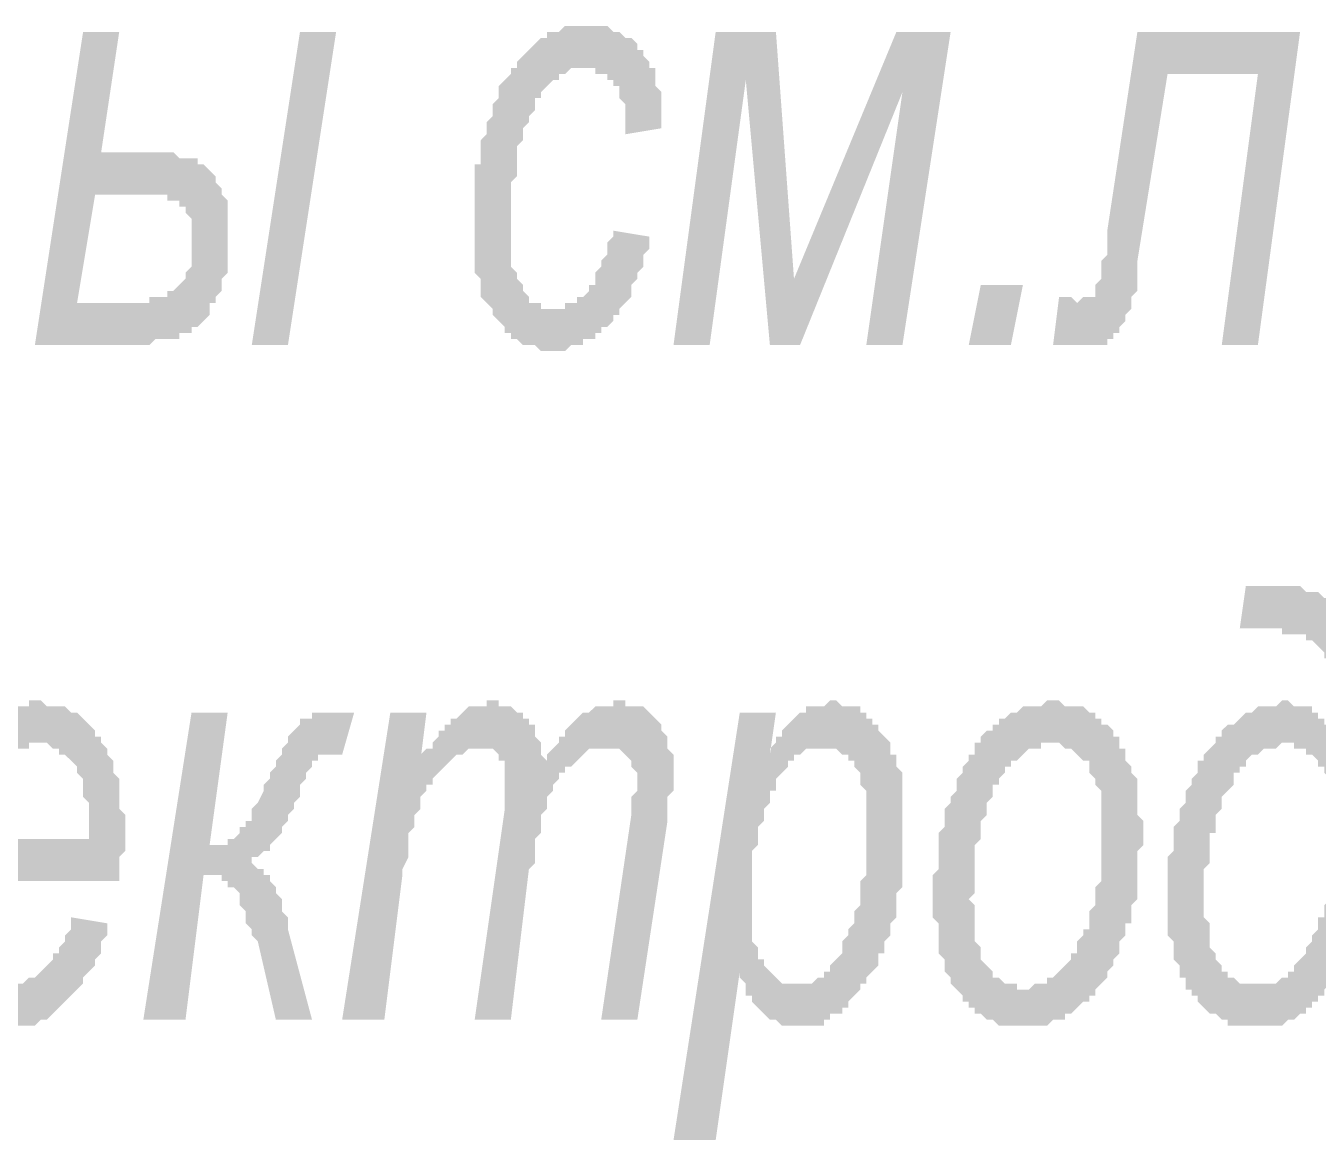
# Model space of a CAD drawing. Header units: millimetres. Extents: x 1372 to 666090, y 1285 to 31551.
# Drawn here: x 507650 to 508545, y 4045 to 4816 of the extents above; entities that cross this region are included whole.
import ezdxf

# ---------------------------------------------------------------- set-up
doc = ezdxf.new("R2010")
doc.units = ezdxf.units.MM
doc.layers.add('PDF _75-АЗ Штамп', color=7, linetype='Continuous')

msp = doc.modelspace()

# ---------------------------------------------------------------- hatches: boundary and pattern name
at = {"layer": 'PDF _75-АЗ Штамп', "transparency": 33554559}
for points in [[(508057.1, 4674.47), (508082.13, 4670.3), (508082.13, 4666.12), (508082.13, 4661.95), (508077.95, 4657.78), (508077.95, 4653.61), (508077.95, 4649.44), (508073.78, 4645.27), (508073.78, 4641.1), (508073.78, 4641.1), (508069.61, 4636.93), (508069.61, 4632.76), (508069.61, 4628.58), (508065.44, 4624.41), (508065.44, 4624.41), (508061.27, 4620.24), (508061.27, 4616.07), (508057.1, 4616.07), (508057.1, 4611.9), (508057.1, 4611.9), (508052.93, 4607.73), (508048.76, 4607.73), (508048.76, 4603.56), (508044.59, 4603.56), (508044.59, 4599.39), (508040.41, 4599.39), (508036.24, 4599.39), (508036.24, 4595.21), (508032.07, 4595.21), (508027.9, 4595.21), (508027.9, 4595.21), (508023.73, 4591.04), (508019.56, 4591.04), (508019.56, 4591.04), (508015.39, 4591.04), (508015.39, 4591.04), (508011.22, 4591.04), (508007.04, 4591.04), (508007.04, 4591.04), (508002.87, 4595.21), (507998.7, 4595.21), (507998.7, 4595.21), (507994.53, 4595.21), (507990.36, 4599.39), (507990.36, 4599.39), (507986.19, 4599.39), (507986.19, 4603.56), (507982.02, 4603.56), (507982.02, 4607.73), (507977.85, 4611.9), (507977.85, 4611.9), (507973.68, 4616.07), (507973.68, 4616.07), (507973.68, 4620.24), (507969.5, 4624.41), (507969.5, 4624.41), (507965.33, 4628.58), (507965.33, 4632.76), (507965.33, 4636.93), (507965.33, 4641.1), (507961.16, 4645.27), (507961.16, 4649.44), (507961.16, 4649.44), (507961.16, 4653.61), (507961.16, 4657.78), (507961.16, 4661.95), (507961.16, 4670.3), (507961.16, 4674.47), (507961.16, 4678.64), (507961.16, 4678.64), (507961.16, 4682.81), (507961.16, 4686.98), (507961.16, 4691.15), (507961.16, 4695.32), (507961.16, 4699.49), (507961.16, 4703.67), (507961.16, 4707.84), (507961.16, 4712.01), (507961.16, 4716.18), (507961.16, 4720.35), (507965.33, 4720.35), (507965.33, 4724.52), (507965.33, 4728.69), (507965.33, 4732.86), (507965.33, 4737.03), (507969.5, 4741.21), (507969.5, 4745.38), (507969.5, 4745.38), (507969.5, 4749.55), (507973.68, 4753.72), (507973.68, 4757.89), (507973.68, 4762.06), (507977.85, 4766.23), (507977.85, 4770.4), (507977.85, 4774.58), (507982.02, 4778.75), (507982.02, 4778.75), (507986.19, 4782.92), (507986.19, 4787.09), (507990.36, 4787.09), (507990.36, 4791.26), (507994.53, 4795.43), (507994.53, 4795.43), (507998.7, 4799.6), (507998.7, 4799.6), (507998.7, 4799.6), (508002.87, 4803.77), (508002.87, 4803.77), (508007.04, 4807.94), (508011.22, 4807.94), (508011.22, 4812.12), (508015.39, 4812.12), (508019.56, 4812.12), (508019.56, 4812.12), (508023.73, 4816.29), (508027.9, 4816.29), (508027.9, 4816.29), (508032.07, 4816.29), (508036.24, 4816.29), (508036.24, 4816.29), (508040.41, 4816.29), (508040.41, 4816.29), (508044.59, 4816.29), (508048.76, 4816.29), (508052.93, 4816.29), (508052.93, 4816.29), (508057.1, 4812.12), (508061.27, 4812.12), (508061.27, 4812.12), (508065.44, 4807.94), (508065.44, 4807.94), (508069.61, 4807.94), (508073.78, 4803.77), (508073.78, 4799.6), (508077.95, 4799.6), (508077.95, 4795.43), (508077.95, 4795.43), (508082.13, 4791.26), (508082.13, 4787.09), (508086.3, 4787.09), (508086.3, 4782.92), (508086.3, 4778.75), (508086.3, 4774.58), (508090.47, 4770.4), (508090.47, 4766.23), (508090.47, 4762.06), (508090.47, 4757.89), (508090.47, 4753.72), (508090.47, 4749.55), (508090.47, 4745.38), (508090.47, 4745.38), (508065.44, 4741.21), (508065.44, 4749.55), (508065.44, 4753.72), (508065.44, 4757.89), (508065.44, 4757.89), (508065.44, 4762.06), (508061.27, 4766.23), (508061.27, 4770.4), (508061.27, 4774.58), (508057.1, 4774.58), (508057.1, 4778.75), (508052.93, 4778.75), (508052.93, 4782.92), (508048.76, 4782.92), (508044.59, 4782.92), (508044.59, 4787.09), (508040.41, 4787.09), (508036.24, 4787.09), (508036.24, 4787.09), (508032.07, 4787.09), (508032.07, 4787.09), (508027.9, 4787.09), (508023.73, 4782.92), (508023.73, 4782.92), (508019.56, 4782.92), (508019.56, 4778.75), (508015.39, 4778.75), (508011.22, 4774.58), (508011.22, 4774.58), (508011.22, 4774.58), (508007.04, 4770.4), (508007.04, 4766.23), (508002.87, 4766.23), (508002.87, 4762.06), (508002.87, 4757.89), (507998.7, 4753.72), (507998.7, 4753.72), (507998.7, 4749.55), (507994.53, 4745.38), (507994.53, 4741.21), (507994.53, 4737.03), (507990.36, 4732.86), (507990.36, 4728.69), (507990.36, 4724.52), (507990.36, 4720.35), (507990.36, 4716.18), (507990.36, 4712.01), (507986.19, 4707.84), (507986.19, 4703.67), (507986.19, 4699.49), (507986.19, 4695.32), (507986.19, 4691.15), (507986.19, 4691.15), (507986.19, 4686.98), (507986.19, 4682.81), (507986.19, 4678.64), (507986.19, 4674.47), (507986.19, 4670.3), (507986.19, 4666.12), (507986.19, 4661.95), (507986.19, 4657.78), (507986.19, 4653.61), (507986.19, 4649.44), (507990.36, 4645.27), (507990.36, 4641.1), (507990.36, 4641.1), (507994.53, 4636.93), (507994.53, 4632.76), (507994.53, 4632.76), (507998.7, 4628.58), (507998.7, 4624.41), (508002.87, 4624.41), (508007.04, 4624.41), (508007.04, 4620.24), (508011.22, 4620.24), (508015.39, 4620.24), (508015.39, 4620.24), (508019.56, 4620.24), (508019.56, 4620.24), (508023.73, 4620.24), (508023.73, 4624.41), (508027.9, 4624.41), (508032.07, 4624.41), (508032.07, 4628.58), (508036.24, 4628.58), (508040.41, 4632.76), (508040.41, 4632.76), (508040.41, 4636.93), (508044.59, 4636.93), (508044.59, 4641.1), (508044.59, 4645.27), (508048.76, 4649.44), (508048.76, 4649.44), (508048.76, 4653.61), (508052.93, 4657.78), (508052.93, 4661.95), (508052.93, 4666.12), (508057.1, 4670.3), (508057.1, 4674.47), (508057.1, 4674.47)], [(508128.01, 4812.12), (508169.72, 4812.12), (508182.23, 4641.1), (508253.14, 4812.12), (508290.68, 4812.12), (508257.32, 4595.21), (508232.29, 4595.21), (508257.32, 4770.4), (508186.41, 4595.21), (508165.55, 4595.21), (508148.86, 4778.75), (508123.84, 4595.21), (508098.81, 4595.21)], [(508419.99, 4812.12), (508532.61, 4812.12), (508503.41, 4595.21), (508478.39, 4595.21), (508503.41, 4782.92), (508440.85, 4782.92), (508419.99, 4653.61), (508419.99, 4649.44), (508419.99, 4641.1), (508419.99, 4636.93), (508419.99, 4632.76), (508415.82, 4628.58), (508415.82, 4624.41), (508415.82, 4620.24), (508415.82, 4620.24), (508411.65, 4616.07), (508411.65, 4611.9), (508411.65, 4611.9), (508407.48, 4607.73), (508407.48, 4607.73), (508407.48, 4603.56), (508403.31, 4603.56), (508403.31, 4599.39), (508399.14, 4599.39), (508399.14, 4595.21), (508394.96, 4595.21), (508390.79, 4595.21), (508390.79, 4595.21), (508386.62, 4595.21), (508386.62, 4595.21), (508382.45, 4595.21), (508382.45, 4595.21), (508378.28, 4595.21), (508374.11, 4595.21), (508374.11, 4595.21), (508369.94, 4595.21), (508365.77, 4595.21), (508361.59, 4595.21), (508365.77, 4628.58), (508369.94, 4628.58), (508374.11, 4628.58), (508378.28, 4624.41), (508378.28, 4624.41), (508382.45, 4628.58), (508386.62, 4628.58), (508386.62, 4628.58), (508390.79, 4628.58), (508390.79, 4632.76), (508390.79, 4632.76), (508390.79, 4636.93), (508390.79, 4636.93), (508394.96, 4641.1), (508394.96, 4641.1), (508394.96, 4645.27), (508394.96, 4649.44), (508394.96, 4653.61), (508399.14, 4657.78), (508399.14, 4666.12), (508399.14, 4670.3), (508399.14, 4674.47)], [(507869.4, 4128.04), (507902.77, 4340.77), (507927.79, 4340.77), (507923.62, 4307.4), (507923.62, 4311.57), (507927.79, 4315.75), (507931.96, 4315.75), (507931.96, 4319.92), (507936.13, 4324.09), (507936.13, 4328.26), (507940.31, 4328.26), (507940.31, 4332.43), (507944.48, 4332.43), (507944.48, 4336.6), (507948.65, 4336.6), (507948.65, 4336.6), (507952.82, 4340.77), (507952.82, 4340.77), (507956.99, 4344.94), (507961.16, 4344.94), (507961.16, 4344.94), (507965.33, 4344.94), (507969.5, 4344.94), (507969.5, 4349.12), (507973.68, 4349.12), (507977.85, 4349.12), (507977.85, 4344.94), (507982.02, 4344.94), (507986.19, 4344.94), (507986.19, 4344.94), (507990.36, 4340.77), (507994.53, 4340.77), (507994.53, 4336.6), (507998.7, 4336.6), (507998.7, 4332.43), (508002.87, 4332.43), (508002.87, 4328.26), (508002.87, 4324.09), (508007.04, 4319.92), (508007.04, 4319.92), (508007.04, 4315.75), (508007.04, 4311.57), (508011.22, 4307.4), (508011.22, 4311.57), (508015.39, 4315.75), (508015.39, 4315.75), (508019.56, 4319.92), (508019.56, 4324.09), (508023.73, 4324.09), (508023.73, 4328.26), (508027.9, 4332.43), (508027.9, 4332.43), (508032.07, 4336.6), (508032.07, 4336.6), (508032.07, 4336.6), (508036.24, 4340.77), (508040.41, 4340.77), (508040.41, 4340.77), (508044.59, 4344.94), (508048.76, 4344.94), (508048.76, 4344.94), (508052.93, 4344.94), (508057.1, 4344.94), (508057.1, 4349.12), (508061.27, 4349.12), (508065.44, 4349.12), (508065.44, 4344.94), (508069.61, 4344.94), (508073.78, 4344.94), (508073.78, 4344.94), (508077.95, 4344.94), (508082.13, 4340.77), (508082.13, 4340.77), (508086.3, 4336.6), (508086.3, 4336.6), (508090.47, 4332.43), (508090.47, 4332.43), (508090.47, 4328.26), (508094.64, 4324.09), (508094.64, 4324.09), (508094.64, 4319.92), (508094.64, 4315.75), (508098.81, 4311.57), (508098.81, 4307.4), (508098.81, 4303.23), (508098.81, 4299.06), (508098.81, 4294.89), (508098.81, 4294.89), (508098.81, 4290.72), (508098.81, 4286.55), (508094.64, 4282.38), (508094.64, 4278.21), (508094.64, 4269.86), (508094.64, 4265.69), (508094.64, 4265.69), (508073.78, 4128.04), (508048.76, 4128.04), (508069.61, 4269.86), (508069.61, 4274.03), (508069.61, 4278.21), (508069.61, 4282.38), (508073.78, 4286.55), (508073.78, 4290.72), (508073.78, 4294.89), (508073.78, 4294.89), (508073.78, 4299.06), (508069.61, 4303.23), (508069.61, 4307.4), (508069.61, 4307.4), (508065.44, 4311.57), (508065.44, 4311.57), (508061.27, 4315.75), (508061.27, 4315.75), (508057.1, 4315.75), (508052.93, 4315.75), (508052.93, 4315.75), (508052.93, 4315.75), (508048.76, 4315.75), (508044.59, 4315.75), (508044.59, 4315.75), (508040.41, 4315.75), (508036.24, 4311.57), (508036.24, 4311.57), (508032.07, 4307.4), (508032.07, 4307.4), (508027.9, 4303.23), (508023.73, 4303.23), (508023.73, 4299.06), (508019.56, 4299.06), (508019.56, 4294.89), (508015.39, 4290.72), (508015.39, 4286.55), (508015.39, 4286.55), (508011.22, 4282.38), (508011.22, 4282.38), (508011.22, 4278.21), (508011.22, 4274.03), (508011.22, 4274.03), (508007.04, 4269.86), (508007.04, 4265.69), (508007.04, 4261.52), (508007.04, 4257.35), (508002.87, 4253.18), (508002.87, 4249.01), (508002.87, 4244.84), (508002.87, 4240.66), (508002.87, 4236.49), (507998.7, 4232.32), (507986.19, 4128.04), (507961.16, 4128.04), (507982.02, 4274.03), (507982.02, 4278.21), (507982.02, 4282.38), (507982.02, 4286.55), (507982.02, 4290.72), (507982.02, 4294.89), (507982.02, 4294.89), (507982.02, 4299.06), (507982.02, 4303.23), (507982.02, 4307.4), (507977.85, 4307.4), (507977.85, 4311.57), (507977.85, 4311.57), (507973.68, 4315.75), (507969.5, 4315.75), (507969.5, 4315.75), (507965.33, 4315.75), (507965.33, 4315.75), (507961.16, 4315.75), (507956.99, 4315.75), (507956.99, 4315.75), (507952.82, 4311.57), (507948.65, 4311.57), (507948.65, 4311.57), (507944.48, 4307.4), (507944.48, 4307.4), (507940.31, 4303.23), (507940.31, 4303.23), (507936.13, 4299.06), (507936.13, 4299.06), (507931.96, 4294.89), (507931.96, 4290.72), (507927.79, 4290.72), (507927.79, 4286.55), (507923.62, 4282.38), (507923.62, 4278.21), (507923.62, 4278.21), (507923.62, 4274.03), (507919.45, 4269.86), (507919.45, 4265.69), (507919.45, 4265.69), (507919.45, 4261.52), (507915.28, 4257.35), (507915.28, 4253.18), (507915.28, 4249.01), (507915.28, 4244.84), (507915.28, 4240.66), (507911.11, 4232.32), (507911.11, 4228.15), (507911.11, 4228.15), (507898.59, 4128.04)], [(507765.12, 4340.77), (507790.14, 4340.77), (507777.63, 4249.01), (507781.8, 4249.01), (507785.97, 4249.01), (507790.14, 4249.01), (507790.14, 4253.18), (507794.31, 4253.18), (507794.31, 4253.18), (507798.49, 4257.35), (507798.49, 4257.35), (507798.49, 4261.52), (507802.66, 4261.52), (507802.66, 4265.69), (507806.83, 4265.69), (507806.83, 4269.86), (507806.83, 4274.03), (507811, 4278.21), (507811, 4278.21), (507815.17, 4286.55), (507815.17, 4290.72), (507819.34, 4294.89), (507819.34, 4294.89), (507819.34, 4299.06), (507823.51, 4303.23), (507823.51, 4307.4), (507827.68, 4311.57), (507827.68, 4315.75), (507831.86, 4319.92), (507831.86, 4324.09), (507831.86, 4324.09), (507836.03, 4328.26), (507836.03, 4328.26), (507840.2, 4332.43), (507840.2, 4332.43), (507840.2, 4332.43), (507840.2, 4336.6), (507844.37, 4336.6), (507848.54, 4336.6), (507848.54, 4340.77), (507852.71, 4340.77), (507856.88, 4340.77), (507856.88, 4340.77), (507861.05, 4340.77), (507865.22, 4340.77), (507877.74, 4340.77), (507869.4, 4311.57), (507865.22, 4311.57), (507861.05, 4311.57), (507856.88, 4311.57), (507856.88, 4311.57), (507852.71, 4311.57), (507852.71, 4307.4), (507852.71, 4307.4), (507848.54, 4307.4), (507848.54, 4303.23), (507844.37, 4299.06), (507844.37, 4294.89), (507840.2, 4290.72), (507840.2, 4286.55), (507840.2, 4282.38), (507836.03, 4278.21), (507836.03, 4274.03), (507831.86, 4269.86), (507831.86, 4269.86), (507831.86, 4265.69), (507827.68, 4261.52), (507827.68, 4257.35), (507827.68, 4257.35), (507823.51, 4253.18), (507823.51, 4253.18), (507823.51, 4253.18), (507819.34, 4249.01), (507819.34, 4244.84), (507815.17, 4244.84), (507811, 4240.66), (507811, 4240.66), (507806.83, 4240.66), (507806.83, 4236.49), (507806.83, 4236.49), (507811, 4232.32), (507815.17, 4232.32), (507815.17, 4228.15), (507819.34, 4228.15), (507819.34, 4223.98), (507819.34, 4223.98), (507823.51, 4219.81), (507823.51, 4215.64), (507823.51, 4215.64), (507827.68, 4211.47), (507827.68, 4207.3), (507827.68, 4203.12), (507831.86, 4198.95), (507831.86, 4194.78), (507831.86, 4190.61), (507848.54, 4128.04), (507823.51, 4128.04), (507811, 4182.27), (507806.83, 4186.44), (507806.83, 4190.61), (507802.66, 4194.78), (507802.66, 4198.95), (507802.66, 4203.12), (507798.49, 4207.3), (507798.49, 4211.47), (507798.49, 4215.64), (507798.49, 4215.64), (507794.31, 4219.81), (507794.31, 4219.81), (507790.14, 4219.81), (507790.14, 4223.98), (507785.97, 4223.98), (507785.97, 4228.15), (507781.8, 4228.15), (507777.63, 4228.15), (507777.63, 4228.15), (507773.46, 4228.15), (507760.95, 4128.04), (507731.75, 4128.04)]]:
    msp.add_hatch(color=256, dxfattribs=at).paths.add_polyline_path(points)
h = msp.add_hatch(color=256, dxfattribs=at)
h.paths.add_polyline_path([(507840.2, 4812.12), (507865.22, 4812.12), (507831.86, 4595.21), (507806.83, 4595.21)], flags=0)
h.paths.add_polyline_path([(507690.04, 4812.12), (507715.06, 4812.12), (507702.55, 4728.69), (507731.75, 4728.69), (507735.92, 4728.69), (507740.09, 4728.69), (507740.09, 4728.69), (507744.26, 4728.69), (507748.43, 4728.69), (507752.6, 4728.69), (507752.6, 4728.69), (507756.77, 4724.52), (507760.95, 4724.52), (507760.95, 4724.52), (507765.12, 4724.52), (507765.12, 4724.52), (507769.29, 4724.52), (507769.29, 4724.52), (507769.29, 4720.35), (507773.46, 4720.35), (507777.63, 4716.18), (507777.63, 4716.18), (507781.8, 4712.01), (507781.8, 4712.01), (507781.8, 4707.84), (507785.97, 4703.67), (507785.97, 4703.67), (507785.97, 4699.49), (507790.14, 4695.32), (507790.14, 4691.15), (507790.14, 4686.98), (507790.14, 4682.81), (507790.14, 4678.64), (507790.14, 4674.47), (507790.14, 4670.3), (507790.14, 4670.3), (507790.14, 4666.12), (507790.14, 4661.95), (507790.14, 4657.78), (507790.14, 4653.61), (507790.14, 4649.44), (507790.14, 4645.27), (507790.14, 4645.27), (507785.97, 4641.1), (507785.97, 4636.93), (507785.97, 4632.76), (507781.8, 4628.58), (507781.8, 4624.41), (507777.63, 4624.41), (507777.63, 4620.24), (507777.63, 4616.07), (507773.46, 4611.9), (507773.46, 4611.9), (507769.29, 4607.73), (507765.12, 4607.73), (507765.12, 4603.56), (507760.95, 4603.56), (507760.95, 4603.56), (507760.95, 4603.56), (507756.77, 4603.56), (507756.77, 4599.39), (507752.6, 4599.39), (507752.6, 4599.39), (507748.43, 4599.39), (507744.26, 4599.39), (507744.26, 4599.39), (507740.09, 4599.39), (507735.92, 4595.21), (507731.75, 4595.21), (507727.58, 4595.21), (507723.4, 4595.21), (507723.4, 4595.21), (507656.67, 4595.21)], flags=0)
h.paths.add_polyline_path([(507685.86, 4624.41), (507719.23, 4624.41), (507723.4, 4624.41), (507727.58, 4624.41), (507731.75, 4624.41), (507735.92, 4624.41), (507735.92, 4628.58), (507740.09, 4628.58), (507744.26, 4628.58), (507744.26, 4628.58), (507748.43, 4628.58), (507748.43, 4628.58), (507748.43, 4632.76), (507752.6, 4632.76), (507756.77, 4636.93), (507756.77, 4636.93), (507760.95, 4641.1), (507760.95, 4641.1), (507760.95, 4645.27), (507765.12, 4649.44), (507765.12, 4653.61), (507765.12, 4657.78), (507765.12, 4661.95), (507765.12, 4666.12), (507765.12, 4666.12), (507765.12, 4670.3), (507765.12, 4674.47), (507765.12, 4678.64), (507765.12, 4682.81), (507760.95, 4686.98), (507760.95, 4686.98), (507760.95, 4691.15), (507756.77, 4691.15), (507756.77, 4695.32), (507752.6, 4695.32), (507748.43, 4695.32), (507748.43, 4699.49), (507748.43, 4699.49), (507744.26, 4699.49), (507740.09, 4699.49), (507740.09, 4699.49), (507735.92, 4699.49), (507731.75, 4699.49), (507727.58, 4699.49), (507698.38, 4699.49)], flags=0)
h = msp.add_hatch(color=256, dxfattribs=at)
h.paths.add_polyline_path([(508490.9, 4399.17), (508495.07, 4428.37), (508515.93, 4428.37), (508520.1, 4428.37), (508520.1, 4428.37), (508524.27, 4428.37), (508528.44, 4428.37), (508532.61, 4428.37), (508532.61, 4428.37), (508536.78, 4424.2), (508540.96, 4424.2), (508540.96, 4424.2), (508545.13, 4424.2), (508549.3, 4420.03), (508549.3, 4420.03), (508553.47, 4420.03), (508553.47, 4415.85), (508557.64, 4415.85), (508557.64, 4411.68), (508561.81, 4411.68), (508561.81, 4407.51), (508565.98, 4407.51), (508565.98, 4403.34), (508570.15, 4403.34), (508570.15, 4399.17), (508570.15, 4399.17), (508574.32, 4395), (508574.32, 4390.83), (508574.32, 4390.83), (508578.5, 4386.66), (508578.5, 4382.48), (508578.5, 4378.31), (508578.5, 4374.14), (508582.67, 4374.14), (508582.67, 4369.97), (508582.67, 4365.8), (508582.67, 4361.63), (508582.67, 4357.46), (508582.67, 4353.29), (508582.67, 4349.12), (508586.84, 4344.94), (508586.84, 4340.77), (508586.84, 4332.43), (508586.84, 4328.26), (508586.84, 4324.09), (508586.84, 4319.92), (508586.84, 4319.92), (508586.84, 4315.75), (508586.84, 4307.4), (508586.84, 4303.23), (508586.84, 4299.06), (508586.84, 4294.89), (508586.84, 4290.72), (508586.84, 4286.55), (508586.84, 4282.38), (508582.67, 4278.21), (508582.67, 4269.86), (508582.67, 4265.69), (508582.67, 4261.52), (508582.67, 4257.35), (508582.67, 4253.18), (508582.67, 4249.01), (508582.67, 4244.84), (508582.67, 4240.66), (508582.67, 4236.49), (508578.5, 4232.32), (508578.5, 4228.15), (508578.5, 4228.15), (508578.5, 4223.98), (508578.5, 4219.81), (508578.5, 4215.64), (508574.32, 4211.47), (508574.32, 4207.3), (508574.32, 4203.12), (508574.32, 4203.12), (508574.32, 4198.95), (508570.15, 4194.78), (508570.15, 4190.61), (508570.15, 4186.44), (508570.15, 4186.44), (508565.98, 4182.27), (508565.98, 4178.1), (508565.98, 4178.1), (508565.98, 4173.93), (508561.81, 4169.75), (508561.81, 4165.58), (508557.64, 4165.58), (508557.64, 4161.41), (508557.64, 4157.24), (508553.47, 4153.07), (508553.47, 4153.07), (508549.3, 4148.9), (508549.3, 4144.73), (508545.13, 4144.73), (508545.13, 4140.56), (508540.96, 4140.56), (508540.96, 4136.39), (508536.78, 4136.39), (508536.78, 4132.21), (508532.61, 4132.21), (508528.44, 4128.04), (508528.44, 4128.04), (508524.27, 4128.04), (508524.27, 4128.04), (508520.1, 4123.87), (508515.93, 4123.87), (508515.93, 4123.87), (508511.76, 4123.87), (508507.59, 4123.87), (508507.59, 4123.87), (508503.41, 4123.87), (508503.41, 4123.87), (508499.24, 4123.87), (508495.07, 4123.87), (508495.07, 4123.87), (508490.9, 4123.87), (508486.73, 4123.87), (508482.56, 4123.87), (508482.56, 4128.04), (508478.39, 4128.04), (508478.39, 4128.04), (508474.22, 4132.21), (508470.05, 4132.21), (508470.05, 4132.21), (508465.87, 4136.39), (508465.87, 4136.39), (508461.7, 4140.56), (508461.7, 4144.73), (508457.53, 4144.73), (508457.53, 4148.9), (508453.36, 4148.9), (508453.36, 4153.07), (508453.36, 4157.24), (508449.19, 4157.24), (508449.19, 4161.41), (508449.19, 4165.58), (508445.02, 4169.75), (508445.02, 4173.93), (508445.02, 4178.1), (508445.02, 4178.1), (508445.02, 4182.27), (508440.85, 4186.44), (508440.85, 4190.61), (508440.85, 4194.78), (508440.85, 4203.12), (508440.85, 4207.3), (508440.85, 4211.47), (508440.85, 4211.47), (508440.85, 4215.64), (508440.85, 4219.81), (508440.85, 4223.98), (508440.85, 4228.15), (508440.85, 4232.32), (508440.85, 4236.49), (508440.85, 4240.66), (508445.02, 4244.84), (508445.02, 4249.01), (508445.02, 4253.18), (508445.02, 4257.35), (508445.02, 4261.52), (508449.19, 4265.69), (508449.19, 4269.86), (508449.19, 4274.03), (508449.19, 4274.03), (508453.36, 4278.21), (508453.36, 4282.38), (508453.36, 4286.55), (508457.53, 4290.72), (508457.53, 4294.89), (508457.53, 4294.89), (508461.7, 4299.06), (508461.7, 4303.23), (508461.7, 4307.4), (508465.87, 4307.4), (508465.87, 4311.57), (508470.05, 4315.75), (508470.05, 4315.75), (508474.22, 4319.92), (508474.22, 4324.09), (508478.39, 4324.09), (508478.39, 4328.26), (508482.56, 4332.43), (508486.73, 4332.43), (508486.73, 4332.43), (508490.9, 4336.6), (508490.9, 4336.6), (508495.07, 4340.77), (508495.07, 4340.77), (508499.24, 4340.77), (508503.41, 4344.94), (508503.41, 4344.94), (508507.59, 4344.94), (508511.76, 4344.94), (508511.76, 4344.94), (508515.93, 4344.94), (508520.1, 4349.12), (508520.1, 4349.12), (508520.1, 4349.12), (508524.27, 4349.12), (508528.44, 4344.94), (508532.61, 4344.94), (508532.61, 4344.94), (508536.78, 4344.94), (508540.96, 4344.94), (508540.96, 4340.77), (508545.13, 4340.77), (508545.13, 4336.6), (508545.13, 4336.6), (508549.3, 4336.6), (508549.3, 4332.43), (508553.47, 4332.43), (508553.47, 4328.26), (508557.64, 4324.09), (508557.64, 4319.92), (508561.81, 4319.92), (508561.81, 4315.75), (508561.81, 4311.57), (508561.81, 4311.57), (508561.81, 4315.75), (508561.81, 4319.92), (508561.81, 4324.09), (508561.81, 4328.26), (508561.81, 4332.43), (508561.81, 4336.6), (508561.81, 4340.77), (508561.81, 4344.94), (508561.81, 4349.12), (508561.81, 4353.29), (508561.81, 4353.29), (508561.81, 4357.46), (508561.81, 4361.63), (508557.64, 4361.63), (508557.64, 4365.8), (508557.64, 4369.97), (508553.47, 4374.14), (508553.47, 4378.31), (508549.3, 4378.31), (508549.3, 4382.48), (508545.13, 4386.66), (508545.13, 4386.66), (508540.96, 4390.83), (508540.96, 4390.83), (508536.78, 4390.83), (508536.78, 4395), (508532.61, 4395), (508532.61, 4395), (508528.44, 4395), (508528.44, 4395), (508524.27, 4395), (508520.1, 4395), (508520.1, 4399.17), (508515.93, 4399.17), (508511.76, 4399.17), (508507.59, 4399.17)], flags=0)
h.paths.add_polyline_path([(508465.87, 4211.47), (508465.87, 4207.3), (508465.87, 4203.12), (508465.87, 4198.95), (508470.05, 4194.78), (508470.05, 4190.61), (508470.05, 4186.44), (508470.05, 4182.27), (508470.05, 4178.1), (508474.22, 4173.93), (508474.22, 4169.75), (508474.22, 4169.75), (508474.22, 4169.75), (508478.39, 4165.58), (508478.39, 4161.41), (508482.56, 4161.41), (508482.56, 4157.24), (508486.73, 4157.24), (508490.9, 4153.07), (508490.9, 4153.07), (508495.07, 4153.07), (508499.24, 4153.07), (508499.24, 4153.07), (508503.41, 4153.07), (508507.59, 4153.07), (508507.59, 4153.07), (508511.76, 4153.07), (508511.76, 4153.07), (508515.93, 4153.07), (508520.1, 4157.24), (508520.1, 4157.24), (508524.27, 4157.24), (508524.27, 4161.41), (508528.44, 4161.41), (508528.44, 4165.58), (508532.61, 4169.75), (508532.61, 4169.75), (508536.78, 4173.93), (508536.78, 4178.1), (508540.96, 4182.27), (508540.96, 4182.27), (508540.96, 4186.44), (508545.13, 4190.61), (508545.13, 4194.78), (508545.13, 4198.95), (508549.3, 4198.95), (508549.3, 4203.12), (508549.3, 4207.3), (508553.47, 4211.47), (508553.47, 4215.64), (508553.47, 4219.81), (508553.47, 4223.98), (508553.47, 4228.15), (508557.64, 4232.32), (508557.64, 4236.49), (508557.64, 4240.66), (508557.64, 4244.84), (508557.64, 4249.01), (508557.64, 4253.18), (508557.64, 4257.35), (508557.64, 4261.52), (508557.64, 4265.69), (508557.64, 4269.86), (508557.64, 4274.03), (508557.64, 4278.21), (508557.64, 4282.38), (508553.47, 4282.38), (508553.47, 4286.55), (508553.47, 4290.72), (508553.47, 4294.89), (508549.3, 4299.06), (508549.3, 4303.23), (508549.3, 4303.23), (508545.13, 4303.23), (508545.13, 4307.4), (508540.96, 4311.57), (508540.96, 4311.57), (508536.78, 4311.57), (508536.78, 4315.75), (508532.61, 4315.75), (508528.44, 4315.75), (508528.44, 4319.92), (508524.27, 4319.92), (508524.27, 4319.92), (508520.1, 4319.92), (508515.93, 4315.75), (508515.93, 4315.75), (508511.76, 4315.75), (508507.59, 4315.75), (508507.59, 4315.75), (508503.41, 4311.57), (508503.41, 4311.57), (508499.24, 4311.57), (508495.07, 4307.4), (508495.07, 4303.23), (508490.9, 4303.23), (508490.9, 4299.06), (508486.73, 4299.06), (508486.73, 4294.89), (508486.73, 4290.72), (508482.56, 4286.55), (508482.56, 4286.55), (508478.39, 4282.38), (508478.39, 4278.21), (508478.39, 4274.03), (508474.22, 4269.86), (508474.22, 4265.69), (508474.22, 4261.52), (508474.22, 4257.35), (508470.05, 4257.35), (508470.05, 4253.18), (508470.05, 4249.01), (508470.05, 4244.84), (508470.05, 4240.66), (508470.05, 4236.49), (508465.87, 4232.32), (508465.87, 4228.15), (508465.87, 4223.98), (508465.87, 4219.81), (508465.87, 4215.64), (508465.87, 4211.47), (508465.87, 4211.47)], flags=0)
h = msp.add_hatch(color=256, dxfattribs=at)
h.paths.add_polyline_path([(507681.69, 4198.95), (507706.72, 4194.78), (507706.72, 4194.78), (507706.72, 4190.61), (507706.72, 4186.44), (507702.55, 4182.27), (507702.55, 4178.1), (507702.55, 4178.1), (507702.55, 4173.93), (507698.38, 4169.75), (507698.38, 4165.58), (507694.21, 4161.41), (507694.21, 4161.41), (507690.04, 4157.24), (507690.04, 4153.07), (507685.86, 4148.9), (507685.86, 4148.9), (507681.69, 4144.73), (507681.69, 4144.73), (507677.52, 4140.56), (507677.52, 4140.56), (507673.35, 4136.39), (507673.35, 4136.39), (507669.18, 4132.21), (507669.18, 4132.21), (507665.01, 4128.04), (507660.84, 4128.04), (507660.84, 4128.04), (507656.67, 4123.87), (507652.49, 4123.87), (507652.49, 4123.87), (507648.32, 4123.87), (507644.15, 4123.87), (507644.15, 4123.87), (507639.98, 4123.87), (507635.81, 4123.87), (507635.81, 4123.87), (507631.64, 4123.87), (507627.47, 4123.87), (507627.47, 4123.87), (507623.3, 4123.87), (507619.12, 4123.87), (507619.12, 4128.04), (507614.95, 4128.04), (507610.78, 4128.04), (507610.78, 4132.21), (507606.61, 4132.21), (507606.61, 4132.21), (507602.44, 4136.39), (507602.44, 4136.39), (507598.27, 4140.56), (507598.27, 4144.73), (507594.1, 4144.73), (507594.1, 4148.9), (507589.93, 4153.07), (507589.93, 4153.07), (507589.93, 4157.24), (507585.76, 4161.41), (507585.76, 4165.58), (507585.76, 4165.58), (507585.76, 4169.75), (507581.58, 4173.93), (507581.58, 4178.1), (507581.58, 4178.1), (507581.58, 4182.27), (507581.58, 4186.44), (507577.41, 4190.61), (507577.41, 4194.78), (507577.41, 4198.95), (507577.41, 4203.12), (507577.41, 4207.3), (507577.41, 4211.47), (507577.41, 4211.47), (507577.41, 4215.64), (507577.41, 4219.81), (507577.41, 4223.98), (507577.41, 4228.15), (507577.41, 4232.32), (507581.58, 4236.49), (507581.58, 4240.66), (507581.58, 4244.84), (507581.58, 4249.01), (507581.58, 4253.18), (507581.58, 4257.35), (507581.58, 4261.52), (507585.76, 4265.69), (507585.76, 4269.86), (507585.76, 4274.03), (507589.93, 4278.21), (507589.93, 4282.38), (507589.93, 4282.38), (507589.93, 4286.55), (507594.1, 4290.72), (507594.1, 4294.89), (507594.1, 4299.06), (507598.27, 4299.06), (507598.27, 4303.23), (507602.44, 4307.4), (507602.44, 4311.57), (507602.44, 4315.75), (507606.61, 4315.75), (507606.61, 4319.92), (507610.78, 4319.92), (507610.78, 4324.09), (507614.95, 4328.26), (507614.95, 4328.26), (507619.12, 4332.43), (507619.12, 4332.43), (507623.3, 4332.43), (507623.3, 4336.6), (507627.47, 4336.6), (507627.47, 4340.77), (507631.64, 4340.77), (507635.81, 4340.77), (507635.81, 4344.94), (507639.98, 4344.94), (507644.15, 4344.94), (507644.15, 4344.94), (507648.32, 4344.94), (507652.49, 4344.94), (507652.49, 4349.12), (507656.67, 4349.12), (507656.67, 4349.12), (507660.84, 4349.12), (507665.01, 4344.94), (507669.18, 4344.94), (507669.18, 4344.94), (507673.35, 4344.94), (507677.52, 4344.94), (507677.52, 4344.94), (507681.69, 4340.77), (507685.86, 4340.77), (507685.86, 4340.77), (507690.04, 4336.6), (507690.04, 4336.6), (507694.21, 4332.43), (507694.21, 4332.43), (507698.38, 4328.26), (507698.38, 4324.09), (507702.55, 4324.09), (507702.55, 4319.92), (507706.72, 4315.75), (507706.72, 4315.75), (507706.72, 4311.57), (507710.89, 4307.4), (507710.89, 4303.23), (507710.89, 4303.23), (507710.89, 4299.06), (507715.06, 4294.89), (507715.06, 4290.72), (507715.06, 4286.55), (507715.06, 4282.38), (507715.06, 4278.21), (507715.06, 4274.03), (507719.23, 4269.86), (507719.23, 4265.69), (507719.23, 4261.52), (507719.23, 4257.35), (507719.23, 4253.18), (507719.23, 4249.01), (507719.23, 4244.84), (507715.06, 4240.66), (507715.06, 4236.49), (507715.06, 4232.32), (507715.06, 4228.15), (507715.06, 4223.98), (507606.61, 4223.98), (507602.44, 4219.81), (507602.44, 4215.64), (507602.44, 4215.64), (507602.44, 4211.47), (507602.44, 4203.12), (507606.61, 4198.95), (507606.61, 4194.78), (507606.61, 4190.61), (507606.61, 4186.44), (507606.61, 4182.27), (507606.61, 4182.27), (507610.78, 4178.1), (507610.78, 4173.93), (507610.78, 4169.75), (507614.95, 4169.75), (507614.95, 4169.75), (507614.95, 4165.58), (507619.12, 4161.41), (507619.12, 4161.41), (507623.3, 4157.24), (507623.3, 4157.24), (507627.47, 4153.07), (507631.64, 4153.07), (507631.64, 4153.07), (507635.81, 4153.07), (507635.81, 4153.07), (507639.98, 4153.07), (507644.15, 4153.07), (507644.15, 4153.07), (507648.32, 4153.07), (507652.49, 4157.24), (507652.49, 4157.24), (507656.67, 4157.24), (507660.84, 4161.41), (507660.84, 4161.41), (507665.01, 4165.58), (507665.01, 4165.58), (507669.18, 4169.75), (507669.18, 4173.93), (507673.35, 4173.93), (507673.35, 4178.1), (507677.52, 4182.27), (507677.52, 4182.27), (507677.52, 4186.44), (507681.69, 4190.61), (507681.69, 4194.78), (507681.69, 4198.95), (507681.69, 4198.95)], flags=0)
h.paths.add_polyline_path([(507610.78, 4253.18), (507694.21, 4253.18), (507694.21, 4257.35), (507694.21, 4261.52), (507694.21, 4265.69), (507694.21, 4269.86), (507694.21, 4274.03), (507694.21, 4278.21), (507690.04, 4282.38), (507690.04, 4286.55), (507690.04, 4290.72), (507690.04, 4294.89), (507685.86, 4299.06), (507685.86, 4299.06), (507685.86, 4303.23), (507685.86, 4303.23), (507681.69, 4307.4), (507681.69, 4307.4), (507677.52, 4311.57), (507673.35, 4311.57), (507673.35, 4315.75), (507669.18, 4315.75), (507669.18, 4315.75), (507665.01, 4319.92), (507660.84, 4319.92), (507660.84, 4319.92), (507656.67, 4319.92), (507652.49, 4319.92), (507652.49, 4315.75), (507648.32, 4315.75), (507644.15, 4315.75), (507644.15, 4315.75), (507639.98, 4311.57), (507635.81, 4311.57), (507635.81, 4307.4), (507631.64, 4307.4), (507631.64, 4303.23), (507627.47, 4303.23), (507627.47, 4299.06), (507623.3, 4299.06), (507623.3, 4294.89), (507623.3, 4290.72), (507619.12, 4290.72), (507619.12, 4286.55), (507619.12, 4282.38), (507614.95, 4278.21), (507614.95, 4274.03), (507614.95, 4269.86), (507610.78, 4265.69), (507610.78, 4261.52), (507610.78, 4257.35), (507610.78, 4253.18), (507610.78, 4253.18)], flags=0)
h = msp.add_hatch(color=256, dxfattribs=at)
h.paths.add_polyline_path([(508098.81, 4044.62), (508144.69, 4340.77), (508169.72, 4340.77), (508165.55, 4311.57), (508165.55, 4315.75), (508169.72, 4319.92), (508169.72, 4324.09), (508173.89, 4324.09), (508173.89, 4328.26), (508178.06, 4332.43), (508178.06, 4332.43), (508182.23, 4336.6), (508182.23, 4336.6), (508186.41, 4340.77), (508186.41, 4340.77), (508190.58, 4340.77), (508190.58, 4344.94), (508194.75, 4344.94), (508198.92, 4344.94), (508198.92, 4344.94), (508203.09, 4344.94), (508207.26, 4349.12), (508207.26, 4349.12), (508211.43, 4349.12), (508215.6, 4344.94), (508219.77, 4344.94), (508219.77, 4344.94), (508223.95, 4344.94), (508228.12, 4344.94), (508228.12, 4340.77), (508232.29, 4340.77), (508232.29, 4336.6), (508236.46, 4336.6), (508236.46, 4332.43), (508240.63, 4332.43), (508240.63, 4328.26), (508244.8, 4324.09), (508244.8, 4324.09), (508244.8, 4324.09), (508248.97, 4319.92), (508248.97, 4315.75), (508248.97, 4311.57), (508253.14, 4311.57), (508253.14, 4307.4), (508253.14, 4303.23), (508257.32, 4299.06), (508257.32, 4294.89), (508257.32, 4290.72), (508257.32, 4286.55), (508257.32, 4282.38), (508257.32, 4278.21), (508257.32, 4274.03), (508257.32, 4269.86), (508257.32, 4265.69), (508257.32, 4261.52), (508257.32, 4261.52), (508257.32, 4257.35), (508257.32, 4253.18), (508257.32, 4249.01), (508257.32, 4244.84), (508257.32, 4240.66), (508257.32, 4236.49), (508257.32, 4232.32), (508257.32, 4228.15), (508257.32, 4223.98), (508257.32, 4219.81), (508253.14, 4215.64), (508253.14, 4211.47), (508253.14, 4207.3), (508253.14, 4203.12), (508253.14, 4198.95), (508253.14, 4198.95), (508248.97, 4194.78), (508248.97, 4190.61), (508248.97, 4186.44), (508244.8, 4182.27), (508244.8, 4178.1), (508244.8, 4173.93), (508240.63, 4173.93), (508240.63, 4169.75), (508240.63, 4165.58), (508236.46, 4161.41), (508236.46, 4161.41), (508232.29, 4157.24), (508232.29, 4153.07), (508228.12, 4153.07), (508228.12, 4148.9), (508223.95, 4144.73), (508223.95, 4144.73), (508219.77, 4140.56), (508219.77, 4136.39), (508215.6, 4136.39), (508215.6, 4132.21), (508211.43, 4132.21), (508211.43, 4132.21), (508207.26, 4132.21), (508207.26, 4128.04), (508203.09, 4128.04), (508203.09, 4123.87), (508198.92, 4123.87), (508194.75, 4123.87), (508194.75, 4123.87), (508190.58, 4123.87), (508186.41, 4123.87), (508186.41, 4123.87), (508182.23, 4123.87), (508178.06, 4123.87), (508178.06, 4123.87), (508173.89, 4123.87), (508173.89, 4123.87), (508169.72, 4128.04), (508165.55, 4128.04), (508165.55, 4128.04), (508161.38, 4132.21), (508161.38, 4132.21), (508157.21, 4136.39), (508157.21, 4136.39), (508153.04, 4140.56), (508153.04, 4144.73), (508148.86, 4144.73), (508148.86, 4148.9), (508148.86, 4153.07), (508144.69, 4157.24), (508144.69, 4161.41), (508144.69, 4161.41), (508128.01, 4044.62)], flags=0)
h.paths.add_polyline_path([(508153.04, 4215.64), (508153.04, 4211.47), (508153.04, 4203.12), (508153.04, 4198.95), (508153.04, 4194.78), (508153.04, 4190.61), (508153.04, 4186.44), (508153.04, 4186.44), (508153.04, 4182.27), (508153.04, 4182.27), (508157.21, 4178.1), (508157.21, 4173.93), (508157.21, 4169.75), (508161.38, 4169.75), (508161.38, 4165.58), (508165.55, 4161.41), (508165.55, 4161.41), (508169.72, 4157.24), (508169.72, 4157.24), (508173.89, 4153.07), (508173.89, 4153.07), (508178.06, 4153.07), (508182.23, 4153.07), (508186.41, 4153.07), (508186.41, 4153.07), (508190.58, 4153.07), (508190.58, 4153.07), (508194.75, 4153.07), (508198.92, 4157.24), (508198.92, 4157.24), (508203.09, 4157.24), (508203.09, 4161.41), (508207.26, 4161.41), (508207.26, 4165.58), (508211.43, 4169.75), (508211.43, 4169.75), (508215.6, 4173.93), (508215.6, 4178.1), (508215.6, 4182.27), (508219.77, 4186.44), (508219.77, 4186.44), (508219.77, 4190.61), (508223.95, 4194.78), (508223.95, 4198.95), (508223.95, 4203.12), (508228.12, 4207.3), (508228.12, 4211.47), (508228.12, 4215.64), (508228.12, 4219.81), (508228.12, 4223.98), (508232.29, 4228.15), (508232.29, 4232.32), (508232.29, 4236.49), (508232.29, 4236.49), (508232.29, 4240.66), (508232.29, 4244.84), (508232.29, 4249.01), (508232.29, 4253.18), (508232.29, 4257.35), (508232.29, 4261.52), (508232.29, 4265.69), (508232.29, 4269.86), (508232.29, 4274.03), (508232.29, 4278.21), (508232.29, 4282.38), (508232.29, 4286.55), (508228.12, 4290.72), (508228.12, 4294.89), (508228.12, 4294.89), (508228.12, 4299.06), (508223.95, 4303.23), (508223.95, 4303.23), (508223.95, 4307.4), (508219.77, 4307.4), (508219.77, 4311.57), (508215.6, 4311.57), (508211.43, 4315.75), (508211.43, 4315.75), (508207.26, 4315.75), (508207.26, 4315.75), (508203.09, 4315.75), (508203.09, 4315.75), (508198.92, 4315.75), (508194.75, 4315.75), (508194.75, 4315.75), (508190.58, 4315.75), (508186.41, 4311.57), (508186.41, 4311.57), (508182.23, 4311.57), (508182.23, 4307.4), (508178.06, 4307.4), (508178.06, 4303.23), (508173.89, 4299.06), (508173.89, 4299.06), (508169.72, 4294.89), (508169.72, 4290.72), (508169.72, 4286.55), (508165.55, 4286.55), (508165.55, 4282.38), (508165.55, 4278.21), (508161.38, 4274.03), (508161.38, 4269.86), (508161.38, 4265.69), (508157.21, 4261.52), (508157.21, 4257.35), (508157.21, 4253.18), (508157.21, 4253.18), (508157.21, 4249.01), (508153.04, 4244.84), (508153.04, 4240.66), (508153.04, 4236.49), (508153.04, 4232.32), (508153.04, 4228.15), (508153.04, 4223.98), (508153.04, 4219.81), (508153.04, 4215.64), (508153.04, 4215.64)], flags=0)
h = msp.add_hatch(color=256, dxfattribs=at)
h.paths.add_polyline_path([(508278.17, 4207.3), (508278.17, 4211.47), (508278.17, 4215.64), (508278.17, 4223.98), (508278.17, 4228.15), (508282.34, 4232.32), (508282.34, 4236.49), (508282.34, 4240.66), (508282.34, 4244.84), (508282.34, 4249.01), (508282.34, 4249.01), (508282.34, 4253.18), (508282.34, 4257.35), (508286.51, 4261.52), (508286.51, 4265.69), (508286.51, 4269.86), (508286.51, 4274.03), (508290.68, 4278.21), (508290.68, 4282.38), (508290.68, 4282.38), (508294.86, 4286.55), (508294.86, 4290.72), (508294.86, 4294.89), (508299.03, 4299.06), (508299.03, 4299.06), (508299.03, 4303.23), (508303.2, 4307.4), (508303.2, 4311.57), (508307.37, 4311.57), (508307.37, 4315.75), (508307.37, 4319.92), (508311.54, 4319.92), (508311.54, 4324.09), (508315.71, 4328.26), (508319.88, 4328.26), (508319.88, 4332.43), (508324.05, 4332.43), (508324.05, 4336.6), (508328.23, 4336.6), (508328.23, 4336.6), (508332.4, 4340.77), (508336.57, 4340.77), (508336.57, 4340.77), (508340.74, 4344.94), (508344.91, 4344.94), (508344.91, 4344.94), (508349.08, 4344.94), (508353.25, 4344.94), (508353.25, 4344.94), (508357.42, 4349.12), (508361.59, 4349.12), (508361.59, 4349.12), (508365.77, 4349.12), (508369.94, 4344.94), (508369.94, 4344.94), (508374.11, 4344.94), (508378.28, 4344.94), (508378.28, 4344.94), (508382.45, 4344.94), (508386.62, 4340.77), (508386.62, 4340.77), (508390.79, 4340.77), (508390.79, 4336.6), (508394.96, 4336.6), (508394.96, 4332.43), (508399.14, 4332.43), (508403.31, 4328.26), (508403.31, 4324.09), (508403.31, 4324.09), (508407.48, 4324.09), (508407.48, 4319.92), (508407.48, 4315.75), (508411.65, 4315.75), (508411.65, 4311.57), (508411.65, 4307.4), (508415.82, 4303.23), (508415.82, 4299.06), (508415.82, 4299.06), (508419.99, 4294.89), (508419.99, 4290.72), (508419.99, 4286.55), (508419.99, 4282.38), (508419.99, 4278.21), (508419.99, 4274.03), (508419.99, 4269.86), (508424.16, 4265.69), (508424.16, 4261.52), (508424.16, 4257.35), (508424.16, 4253.18), (508424.16, 4249.01), (508419.99, 4244.84), (508419.99, 4240.66), (508419.99, 4236.49), (508419.99, 4232.32), (508419.99, 4228.15), (508419.99, 4223.98), (508419.99, 4219.81), (508419.99, 4215.64), (508419.99, 4211.47), (508415.82, 4207.3), (508415.82, 4203.12), (508415.82, 4198.95), (508415.82, 4194.78), (508411.65, 4194.78), (508411.65, 4190.61), (508411.65, 4186.44), (508411.65, 4186.44), (508407.48, 4182.27), (508407.48, 4178.1), (508407.48, 4173.93), (508403.31, 4169.75), (508403.31, 4165.58), (508399.14, 4161.41), (508399.14, 4161.41), (508399.14, 4157.24), (508394.96, 4153.07), (508394.96, 4153.07), (508390.79, 4148.9), (508390.79, 4144.73), (508386.62, 4144.73), (508386.62, 4140.56), (508382.45, 4140.56), (508382.45, 4140.56), (508378.28, 4136.39), (508378.28, 4136.39), (508374.11, 4132.21), (508369.94, 4132.21), (508369.94, 4128.04), (508365.77, 4128.04), (508361.59, 4128.04), (508361.59, 4128.04), (508357.42, 4123.87), (508353.25, 4123.87), (508353.25, 4123.87), (508349.08, 4123.87), (508344.91, 4123.87), (508344.91, 4123.87), (508340.74, 4123.87), (508340.74, 4123.87), (508336.57, 4123.87), (508336.57, 4123.87), (508332.4, 4123.87), (508328.23, 4123.87), (508328.23, 4123.87), (508324.05, 4123.87), (508319.88, 4128.04), (508319.88, 4128.04), (508315.71, 4128.04), (508311.54, 4132.21), (508311.54, 4132.21), (508307.37, 4132.21), (508307.37, 4136.39), (508303.2, 4136.39), (508303.2, 4140.56), (508299.03, 4140.56), (508299.03, 4144.73), (508294.86, 4148.9), (508294.86, 4148.9), (508290.68, 4153.07), (508290.68, 4157.24), (508286.51, 4161.41), (508286.51, 4161.41), (508286.51, 4165.58), (508286.51, 4169.75), (508282.34, 4173.93), (508282.34, 4178.1), (508282.34, 4182.27), (508282.34, 4186.44), (508282.34, 4190.61), (508282.34, 4194.78), (508278.17, 4198.95), (508278.17, 4203.12), (508278.17, 4207.3), (508278.17, 4207.3)], flags=0)
h.paths.add_polyline_path([(508303.2, 4211.47), (508307.37, 4207.3), (508307.37, 4203.12), (508307.37, 4198.95), (508307.37, 4194.78), (508307.37, 4190.61), (508307.37, 4186.44), (508307.37, 4182.27), (508311.54, 4178.1), (508311.54, 4173.93), (508311.54, 4173.93), (508311.54, 4169.75), (508315.71, 4165.58), (508315.71, 4165.58), (508315.71, 4165.58), (508319.88, 4161.41), (508319.88, 4157.24), (508324.05, 4157.24), (508328.23, 4153.07), (508328.23, 4153.07), (508332.4, 4153.07), (508336.57, 4153.07), (508336.57, 4148.9), (508340.74, 4148.9), (508340.74, 4148.9), (508344.91, 4148.9), (508349.08, 4153.07), (508349.08, 4153.07), (508353.25, 4153.07), (508357.42, 4153.07), (508357.42, 4157.24), (508361.59, 4157.24), (508361.59, 4157.24), (508365.77, 4161.41), (508365.77, 4161.41), (508369.94, 4165.58), (508374.11, 4169.75), (508374.11, 4169.75), (508374.11, 4173.93), (508378.28, 4173.93), (508378.28, 4178.1), (508378.28, 4182.27), (508382.45, 4186.44), (508382.45, 4190.61), (508386.62, 4190.61), (508386.62, 4194.78), (508386.62, 4198.95), (508386.62, 4203.12), (508390.79, 4207.3), (508390.79, 4211.47), (508390.79, 4215.64), (508390.79, 4219.81), (508390.79, 4219.81), (508394.96, 4223.98), (508394.96, 4228.15), (508394.96, 4232.32), (508394.96, 4236.49), (508394.96, 4240.66), (508394.96, 4244.84), (508394.96, 4249.01), (508394.96, 4253.18), (508394.96, 4257.35), (508394.96, 4257.35), (508394.96, 4261.52), (508394.96, 4265.69), (508394.96, 4269.86), (508394.96, 4274.03), (508394.96, 4278.21), (508394.96, 4282.38), (508394.96, 4286.55), (508390.79, 4290.72), (508390.79, 4294.89), (508390.79, 4294.89), (508386.62, 4299.06), (508386.62, 4303.23), (508386.62, 4303.23), (508386.62, 4307.4), (508382.45, 4307.4), (508378.28, 4311.57), (508378.28, 4311.57), (508374.11, 4315.75), (508374.11, 4315.75), (508369.94, 4315.75), (508365.77, 4319.92), (508365.77, 4319.92), (508361.59, 4319.92), (508361.59, 4319.92), (508357.42, 4319.92), (508353.25, 4319.92), (508353.25, 4315.75), (508349.08, 4315.75), (508344.91, 4315.75), (508344.91, 4315.75), (508340.74, 4311.57), (508340.74, 4311.57), (508340.74, 4311.57), (508336.57, 4307.4), (508332.4, 4307.4), (508332.4, 4303.23), (508328.23, 4303.23), (508328.23, 4299.06), (508324.05, 4294.89), (508324.05, 4290.72), (508319.88, 4290.72), (508319.88, 4286.55), (508319.88, 4282.38), (508315.71, 4278.21), (508315.71, 4278.21), (508315.71, 4274.03), (508315.71, 4269.86), (508311.54, 4265.69), (508311.54, 4261.52), (508311.54, 4257.35), (508311.54, 4253.18), (508307.37, 4249.01), (508307.37, 4244.84), (508307.37, 4240.66), (508307.37, 4236.49), (508307.37, 4232.32), (508307.37, 4228.15), (508307.37, 4223.98), (508307.37, 4219.81), (508307.37, 4215.64), (508303.2, 4211.47), (508303.2, 4211.47)], flags=0)

# ---------------------------------------------------------------- linework, layer by layer
at = {"layer": 'PDF _75-АЗ Штамп', "lineweight": 18, "transparency": 33554559}
msp.add_solid([(508303.2, 4595.21), (508311.54, 4636.93), (508332.4, 4595.21), (508340.74, 4636.93)], dxfattribs=at)

doc.saveas('drawing.dxf')
